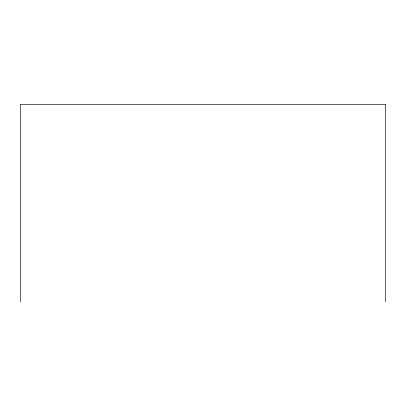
<?xml version="1.0" encoding="UTF-8"?>
<svg xmlns="http://www.w3.org/2000/svg" width="406" height="406" viewBox="0 0 406 406"><rect width="100%" height="100%" fill="white"/><g stroke="black" fill="none" stroke-linecap="round" stroke-linejoin="round"><path stroke-width="0.61" d="M385.7 301.638L385.7 104.362L20.3 104.362L20.3 301.638"/></g></svg>
